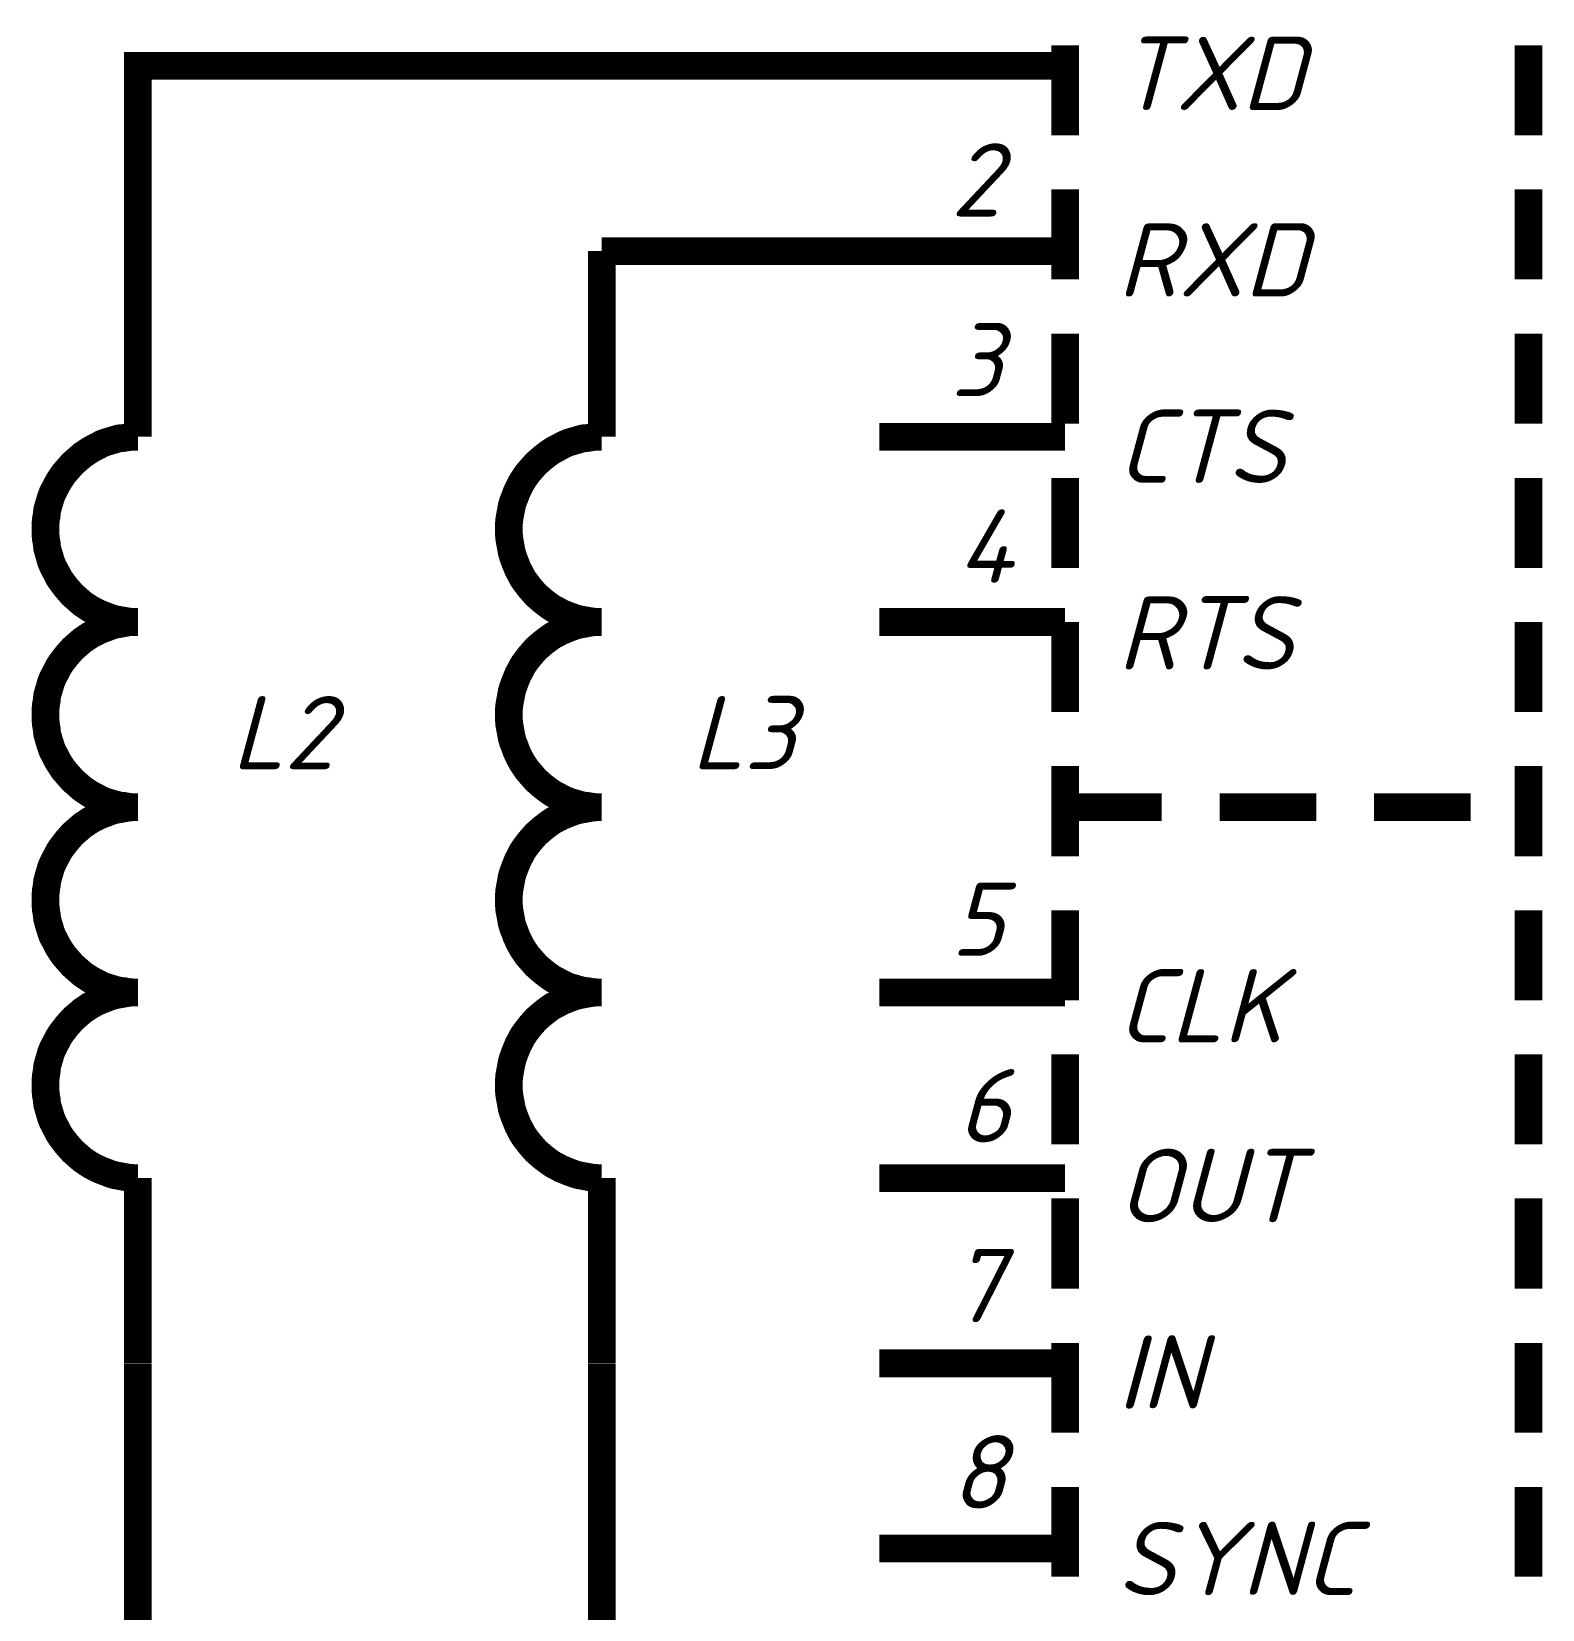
# Model space of a CAD drawing. Header units: inches. Extents: x 0 to 841, y 0 to 594.
# Drawn here: x 59.66 to 100.4, y 230.85 to 273.42 of the extents above; entities that cross this region are included whole.
import ezdxf

# ---------------------------------------------------------------- set-up
doc = ezdxf.new("R2010")
doc.units = ezdxf.units.IN
doc.layers.add('Sheet', color=255, linetype='Continuous')
doc.styles.get("Standard").update_dxf_attribs({"font": 'isocpeui.ttf'})

msp = doc.modelspace()

# ---------------------------------------------------------------- linework, layer by layer
at = {"layer": 'Sheet'}
for points in [[(87.529, 273.047, 0.749, 0.749, 0), (87.529, 270.622, 0.749, 0.749, 0)], [(100.027, 273.047, 0.749, 0.749, 0), (100.027, 270.622, 0.749, 0.749, 0)], [(82.521, 272.497, 0.749, 0.749, 0), (62.523, 272.497, 0.749, 0.749, 0), (62.523, 267.5, 0.749, 0.749, 0)], [(82.521, 272.497, 0.749, 0.749, 0), (87.529, 272.497, 0.749, 0.749, 0)], [(87.529, 272.497, 0.3, 0.3, 0), (82.521, 272.497, 0.3, 0.3, 0)], [(87.529, 269.162, 0.749, 0.749, 0), (87.529, 266.736, 0.749, 0.749, 0)], [(100.027, 269.162, 0.749, 0.749, 0), (100.027, 266.736, 0.749, 0.749, 0)], [(62.523, 262.491, 0.749, 0.749, 0), (62.523, 267.5, 0.749, 0.749, 0)], [(75.032, 262.491, 0.749, 0.749, 0), (75.032, 267.5, 0.749, 0.749, 0)], [(82.521, 267.5, 0.749, 0.749, 0), (75.032, 267.5, 0.749, 0.749, 0)], [(82.521, 267.5, 0.749, 0.749, 0), (87.529, 267.5, 0.749, 0.749, 0)], [(62.523, 262.491, 0.3, 0.3, 0), (62.523, 267.5, 0.3, 0.3, 0)], [(75.032, 262.491, 0.3, 0.3, 0), (75.032, 267.5, 0.3, 0.3, 0)], [(87.529, 267.5, 0.3, 0.3, 0), (82.521, 267.5, 0.3, 0.3, 0)], [(87.529, 265.276, 0.749, 0.749, 0), (87.529, 262.84, 0.749, 0.749, 0)], [(100.027, 265.276, 0.749, 0.749, 0), (100.027, 262.84, 0.749, 0.749, 0)], [(62.523, 262.491, 0.749, 0.749, 0), (62.399, 262.491, 0.749, 0.749, 0), (62.264, 262.48, 0.749, 0.749, 0), (62.141, 262.458, 0.749, 0.749, 0), (62.017, 262.447, 0.749, 0.749, 0), (61.894, 262.413, 0.749, 0.749, 0), (61.781, 262.379, 0.749, 0.749, 0), (61.669, 262.346, 0.749, 0.749, 0), (61.546, 262.301, 0.749, 0.749, 0), (61.445, 262.244, 0.749, 0.749, 0), (61.332, 262.188, 0.749, 0.749, 0), (61.231, 262.132, 0.749, 0.749, 0), (61.13, 262.065, 0.749, 0.749, 0), (61.029, 261.997, 0.749, 0.749, 0), (60.939, 261.919, 0.749, 0.749, 0), (60.849, 261.84, 0.749, 0.749, 0), (60.76, 261.762, 0.749, 0.749, 0), (60.681, 261.672, 0.749, 0.749, 0), (60.602, 261.582, 0.749, 0.749, 0), (60.524, 261.492, 0.749, 0.749, 0), (60.456, 261.391, 0.749, 0.749, 0), (60.389, 261.29, 0.749, 0.749, 0), (60.333, 261.189, 0.749, 0.749, 0), (60.277, 261.077, 0.749, 0.749, 0), (60.221, 260.975, 0.749, 0.749, 0), (60.176, 260.852, 0.749, 0.749, 0), (60.142, 260.74, 0.749, 0.749, 0), (60.108, 260.627, 0.749, 0.749, 0), (60.075, 260.504, 0.749, 0.749, 0), (60.063, 260.38, 0.749, 0.749, 0), (60.041, 260.257, 0.749, 0.749, 0), (60.03, 260.122, 0.749, 0.749, 0), (60.03, 259.999, 0.749, 0.749, 0)], [(75.032, 262.491, 0.749, 0.749, 0), (74.908, 262.491, 0.749, 0.749, 0), (74.773, 262.48, 0.749, 0.749, 0), (74.65, 262.458, 0.749, 0.749, 0), (74.526, 262.447, 0.749, 0.749, 0), (74.403, 262.413, 0.749, 0.749, 0), (74.29, 262.379, 0.749, 0.749, 0), (74.167, 262.346, 0.749, 0.749, 0), (74.055, 262.301, 0.749, 0.749, 0), (73.942, 262.244, 0.749, 0.749, 0), (73.841, 262.188, 0.749, 0.749, 0), (73.729, 262.132, 0.749, 0.749, 0), (73.628, 262.065, 0.749, 0.749, 0), (73.538, 261.997, 0.749, 0.749, 0), (73.437, 261.919, 0.749, 0.749, 0), (73.347, 261.84, 0.749, 0.749, 0), (73.257, 261.762, 0.749, 0.749, 0), (73.179, 261.672, 0.749, 0.749, 0), (73.1, 261.582, 0.749, 0.749, 0), (73.022, 261.492, 0.749, 0.749, 0), (72.954, 261.391, 0.749, 0.749, 0), (72.887, 261.29, 0.749, 0.749, 0), (72.831, 261.189, 0.749, 0.749, 0), (72.775, 261.077, 0.749, 0.749, 0), (72.73, 260.975, 0.749, 0.749, 0), (72.685, 260.852, 0.749, 0.749, 0), (72.64, 260.74, 0.749, 0.749, 0), (72.606, 260.627, 0.749, 0.749, 0), (72.584, 260.504, 0.749, 0.749, 0), (72.561, 260.38, 0.749, 0.749, 0), (72.539, 260.257, 0.749, 0.749, 0), (72.527, 260.122, 0.749, 0.749, 0), (72.527, 259.999, 0.749, 0.749, 0)], [(82.521, 262.491, 0.749, 0.749, 0), (87.529, 262.491, 0.749, 0.749, 0)], [(87.529, 262.491, 0.3, 0.3, 0), (82.521, 262.491, 0.3, 0.3, 0)], [(87.529, 261.38, 0.749, 0.749, 0), (87.529, 258.954, 0.749, 0.749, 0)], [(100.027, 261.38, 0.749, 0.749, 0), (100.027, 258.954, 0.749, 0.749, 0)], [(60.03, 259.999, 0.749, 0.749, 0), (60.03, 259.875, 0.749, 0.749, 0), (60.041, 259.74, 0.749, 0.749, 0), (60.063, 259.617, 0.749, 0.749, 0), (60.075, 259.493, 0.749, 0.749, 0), (60.108, 259.37, 0.749, 0.749, 0), (60.142, 259.257, 0.749, 0.749, 0), (60.176, 259.134, 0.749, 0.749, 0), (60.221, 259.022, 0.749, 0.749, 0), (60.277, 258.909, 0.749, 0.749, 0), (60.333, 258.808, 0.749, 0.749, 0), (60.389, 258.696, 0.749, 0.749, 0), (60.456, 258.595, 0.749, 0.749, 0), (60.524, 258.505, 0.749, 0.749, 0), (60.602, 258.404, 0.749, 0.749, 0), (60.681, 258.314, 0.749, 0.749, 0), (60.76, 258.224, 0.749, 0.749, 0), (60.849, 258.146, 0.749, 0.749, 0), (60.939, 258.067, 0.749, 0.749, 0), (61.029, 257.988, 0.749, 0.749, 0), (61.13, 257.921, 0.749, 0.749, 0), (61.231, 257.854, 0.749, 0.749, 0), (61.332, 257.798, 0.749, 0.749, 0), (61.445, 257.741, 0.749, 0.749, 0), (61.546, 257.696, 0.749, 0.749, 0), (61.669, 257.652, 0.749, 0.749, 0), (61.781, 257.607, 0.749, 0.749, 0), (61.894, 257.573, 0.749, 0.749, 0), (62.017, 257.55, 0.749, 0.749, 0), (62.141, 257.528, 0.749, 0.749, 0), (62.264, 257.506, 0.749, 0.749, 0), (62.399, 257.494, 0.749, 0.749, 0), (62.523, 257.494, 0.749, 0.749, 0)], [(72.527, 259.999, 0.749, 0.749, 0), (72.527, 259.875, 0.749, 0.749, 0), (72.539, 259.74, 0.749, 0.749, 0), (72.561, 259.617, 0.749, 0.749, 0), (72.584, 259.493, 0.749, 0.749, 0), (72.606, 259.37, 0.749, 0.749, 0), (72.64, 259.257, 0.749, 0.749, 0), (72.685, 259.134, 0.749, 0.749, 0), (72.73, 259.022, 0.749, 0.749, 0), (72.775, 258.909, 0.749, 0.749, 0), (72.831, 258.808, 0.749, 0.749, 0), (72.887, 258.696, 0.749, 0.749, 0), (72.954, 258.595, 0.749, 0.749, 0), (73.022, 258.505, 0.749, 0.749, 0), (73.1, 258.404, 0.749, 0.749, 0), (73.179, 258.314, 0.749, 0.749, 0), (73.257, 258.224, 0.749, 0.749, 0), (73.347, 258.146, 0.749, 0.749, 0), (73.437, 258.067, 0.749, 0.749, 0), (73.538, 257.988, 0.749, 0.749, 0), (73.628, 257.921, 0.749, 0.749, 0), (73.729, 257.854, 0.749, 0.749, 0), (73.841, 257.798, 0.749, 0.749, 0), (73.942, 257.741, 0.749, 0.749, 0), (74.055, 257.696, 0.749, 0.749, 0), (74.167, 257.652, 0.749, 0.749, 0), (74.29, 257.607, 0.749, 0.749, 0), (74.403, 257.573, 0.749, 0.749, 0), (74.526, 257.55, 0.749, 0.749, 0), (74.65, 257.528, 0.749, 0.749, 0), (74.773, 257.506, 0.749, 0.749, 0), (74.908, 257.494, 0.749, 0.749, 0), (75.032, 257.494, 0.749, 0.749, 0)], [(62.523, 257.494, 0.749, 0.749, 0), (62.399, 257.494, 0.749, 0.749, 0), (62.264, 257.483, 0.749, 0.749, 0), (62.141, 257.461, 0.749, 0.749, 0), (62.017, 257.438, 0.749, 0.749, 0), (61.894, 257.416, 0.749, 0.749, 0), (61.781, 257.382, 0.749, 0.749, 0), (61.669, 257.337, 0.749, 0.749, 0), (61.546, 257.292, 0.749, 0.749, 0), (61.445, 257.247, 0.749, 0.749, 0), (61.332, 257.191, 0.749, 0.749, 0), (61.231, 257.135, 0.749, 0.749, 0), (61.13, 257.068, 0.749, 0.749, 0), (61.029, 257, 0.749, 0.749, 0), (60.939, 256.922, 0.749, 0.749, 0), (60.849, 256.843, 0.749, 0.749, 0), (60.76, 256.764, 0.749, 0.749, 0), (60.681, 256.675, 0.749, 0.749, 0), (60.602, 256.585, 0.749, 0.749, 0), (60.524, 256.484, 0.749, 0.749, 0), (60.456, 256.394, 0.749, 0.749, 0), (60.389, 256.293, 0.749, 0.749, 0), (60.333, 256.18, 0.749, 0.749, 0), (60.277, 256.079, 0.749, 0.749, 0), (60.221, 255.967, 0.749, 0.749, 0), (60.176, 255.855, 0.749, 0.749, 0), (60.142, 255.731, 0.749, 0.749, 0), (60.108, 255.619, 0.749, 0.749, 0), (60.075, 255.495, 0.749, 0.749, 0), (60.063, 255.372, 0.749, 0.749, 0), (60.041, 255.248, 0.749, 0.749, 0), (60.03, 255.114, 0.749, 0.749, 0), (60.03, 254.99, 0.749, 0.749, 0)], [(75.032, 257.494, 0.749, 0.749, 0), (74.908, 257.494, 0.749, 0.749, 0), (74.773, 257.483, 0.749, 0.749, 0), (74.65, 257.461, 0.749, 0.749, 0), (74.526, 257.438, 0.749, 0.749, 0), (74.403, 257.416, 0.749, 0.749, 0), (74.29, 257.382, 0.749, 0.749, 0), (74.167, 257.337, 0.749, 0.749, 0), (74.055, 257.292, 0.749, 0.749, 0), (73.942, 257.247, 0.749, 0.749, 0), (73.841, 257.191, 0.749, 0.749, 0), (73.729, 257.135, 0.749, 0.749, 0), (73.628, 257.068, 0.749, 0.749, 0), (73.538, 257, 0.749, 0.749, 0), (73.437, 256.922, 0.749, 0.749, 0), (73.347, 256.843, 0.749, 0.749, 0), (73.257, 256.764, 0.749, 0.749, 0), (73.179, 256.675, 0.749, 0.749, 0), (73.1, 256.585, 0.749, 0.749, 0), (73.022, 256.484, 0.749, 0.749, 0), (72.954, 256.394, 0.749, 0.749, 0), (72.887, 256.293, 0.749, 0.749, 0), (72.831, 256.18, 0.749, 0.749, 0), (72.775, 256.079, 0.749, 0.749, 0), (72.73, 255.967, 0.749, 0.749, 0), (72.685, 255.855, 0.749, 0.749, 0), (72.64, 255.731, 0.749, 0.749, 0), (72.606, 255.619, 0.749, 0.749, 0), (72.584, 255.495, 0.749, 0.749, 0), (72.561, 255.372, 0.749, 0.749, 0), (72.539, 255.248, 0.749, 0.749, 0), (72.527, 255.114, 0.749, 0.749, 0), (72.527, 254.99, 0.749, 0.749, 0)], [(82.521, 257.494, 0.749, 0.749, 0), (87.529, 257.494, 0.749, 0.749, 0)], [(87.529, 257.494, 0.3, 0.3, 0), (82.521, 257.494, 0.3, 0.3, 0)], [(87.529, 257.494, 0.749, 0.749, 0), (87.529, 255.069, 0.749, 0.749, 0)], [(100.027, 257.494, 0.749, 0.749, 0), (100.027, 255.069, 0.749, 0.749, 0)], [(60.03, 254.99, 0.749, 0.749, 0), (60.03, 254.867, 0.749, 0.749, 0), (60.041, 254.732, 0.749, 0.749, 0), (60.063, 254.608, 0.749, 0.749, 0), (60.075, 254.485, 0.749, 0.749, 0), (60.108, 254.361, 0.749, 0.749, 0), (60.142, 254.249, 0.749, 0.749, 0), (60.176, 254.137, 0.749, 0.749, 0), (60.221, 254.013, 0.749, 0.749, 0), (60.277, 253.912, 0.749, 0.749, 0), (60.333, 253.8, 0.749, 0.749, 0), (60.389, 253.699, 0.749, 0.749, 0), (60.456, 253.598, 0.749, 0.749, 0), (60.524, 253.497, 0.749, 0.749, 0), (60.602, 253.407, 0.749, 0.749, 0), (60.681, 253.317, 0.749, 0.749, 0), (60.76, 253.227, 0.749, 0.749, 0), (60.849, 253.148, 0.749, 0.749, 0), (60.939, 253.07, 0.749, 0.749, 0), (61.029, 252.991, 0.749, 0.749, 0), (61.13, 252.924, 0.749, 0.749, 0), (61.231, 252.857, 0.749, 0.749, 0), (61.332, 252.8, 0.749, 0.749, 0), (61.445, 252.744, 0.749, 0.749, 0), (61.546, 252.688, 0.749, 0.749, 0), (61.669, 252.643, 0.749, 0.749, 0), (61.781, 252.609, 0.749, 0.749, 0), (61.894, 252.576, 0.749, 0.749, 0), (62.017, 252.542, 0.749, 0.749, 0), (62.141, 252.531, 0.749, 0.749, 0), (62.264, 252.508, 0.749, 0.749, 0), (62.399, 252.497, 0.749, 0.749, 0), (62.523, 252.497, 0.749, 0.749, 0)], [(72.527, 254.99, 0.749, 0.749, 0), (72.527, 254.867, 0.749, 0.749, 0), (72.539, 254.732, 0.749, 0.749, 0), (72.561, 254.608, 0.749, 0.749, 0), (72.584, 254.485, 0.749, 0.749, 0), (72.606, 254.361, 0.749, 0.749, 0), (72.64, 254.249, 0.749, 0.749, 0), (72.685, 254.137, 0.749, 0.749, 0), (72.73, 254.013, 0.749, 0.749, 0), (72.775, 253.912, 0.749, 0.749, 0), (72.831, 253.8, 0.749, 0.749, 0), (72.887, 253.699, 0.749, 0.749, 0), (72.954, 253.598, 0.749, 0.749, 0), (73.022, 253.497, 0.749, 0.749, 0), (73.1, 253.407, 0.749, 0.749, 0), (73.179, 253.317, 0.749, 0.749, 0), (73.257, 253.227, 0.749, 0.749, 0), (73.347, 253.148, 0.749, 0.749, 0), (73.437, 253.07, 0.749, 0.749, 0), (73.538, 252.991, 0.749, 0.749, 0), (73.628, 252.924, 0.749, 0.749, 0), (73.729, 252.857, 0.749, 0.749, 0), (73.841, 252.8, 0.749, 0.749, 0), (73.942, 252.744, 0.749, 0.749, 0), (74.055, 252.688, 0.749, 0.749, 0), (74.167, 252.643, 0.749, 0.749, 0), (74.29, 252.609, 0.749, 0.749, 0), (74.403, 252.576, 0.749, 0.749, 0), (74.526, 252.542, 0.749, 0.749, 0), (74.65, 252.531, 0.749, 0.749, 0), (74.773, 252.508, 0.749, 0.749, 0), (74.908, 252.497, 0.749, 0.749, 0), (75.032, 252.497, 0.749, 0.749, 0)], [(87.529, 253.609, 0.749, 0.749, 0), (87.529, 251.172, 0.749, 0.749, 0)], [(100.027, 253.609, 0.749, 0.749, 0), (100.027, 251.172, 0.749, 0.749, 0)], [(62.523, 252.497, 0.749, 0.749, 0), (62.399, 252.497, 0.749, 0.749, 0), (62.264, 252.486, 0.749, 0.749, 0), (62.141, 252.463, 0.749, 0.749, 0), (62.017, 252.441, 0.749, 0.749, 0), (61.894, 252.419, 0.749, 0.749, 0), (61.781, 252.385, 0.749, 0.749, 0), (61.669, 252.34, 0.749, 0.749, 0), (61.546, 252.295, 0.749, 0.749, 0), (61.445, 252.25, 0.749, 0.749, 0), (61.332, 252.194, 0.749, 0.749, 0), (61.231, 252.138, 0.749, 0.749, 0), (61.13, 252.07, 0.749, 0.749, 0), (61.029, 252.003, 0.749, 0.749, 0), (60.939, 251.924, 0.749, 0.749, 0), (60.849, 251.846, 0.749, 0.749, 0), (60.76, 251.767, 0.749, 0.749, 0), (60.681, 251.677, 0.749, 0.749, 0), (60.602, 251.588, 0.749, 0.749, 0), (60.524, 251.487, 0.749, 0.749, 0), (60.456, 251.397, 0.749, 0.749, 0), (60.389, 251.296, 0.749, 0.749, 0), (60.333, 251.183, 0.749, 0.749, 0), (60.277, 251.082, 0.749, 0.749, 0), (60.221, 250.97, 0.749, 0.749, 0), (60.176, 250.858, 0.749, 0.749, 0), (60.142, 250.734, 0.749, 0.749, 0), (60.108, 250.622, 0.749, 0.749, 0), (60.075, 250.498, 0.749, 0.749, 0), (60.063, 250.375, 0.749, 0.749, 0), (60.041, 250.251, 0.749, 0.749, 0), (60.03, 250.116, 0.749, 0.749, 0), (60.03, 249.993, 0.749, 0.749, 0)], [(75.032, 252.497, 0.749, 0.749, 0), (74.908, 252.497, 0.749, 0.749, 0), (74.773, 252.486, 0.749, 0.749, 0), (74.65, 252.463, 0.749, 0.749, 0), (74.526, 252.441, 0.749, 0.749, 0), (74.403, 252.419, 0.749, 0.749, 0), (74.29, 252.385, 0.749, 0.749, 0), (74.167, 252.34, 0.749, 0.749, 0), (74.055, 252.295, 0.749, 0.749, 0), (73.942, 252.25, 0.749, 0.749, 0), (73.841, 252.194, 0.749, 0.749, 0), (73.729, 252.138, 0.749, 0.749, 0), (73.628, 252.07, 0.749, 0.749, 0), (73.538, 252.003, 0.749, 0.749, 0), (73.437, 251.924, 0.749, 0.749, 0), (73.347, 251.846, 0.749, 0.749, 0), (73.257, 251.767, 0.749, 0.749, 0), (73.179, 251.677, 0.749, 0.749, 0), (73.1, 251.588, 0.749, 0.749, 0), (73.022, 251.487, 0.749, 0.749, 0), (72.954, 251.397, 0.749, 0.749, 0), (72.887, 251.296, 0.749, 0.749, 0), (72.831, 251.183, 0.749, 0.749, 0), (72.775, 251.082, 0.749, 0.749, 0), (72.73, 250.97, 0.749, 0.749, 0), (72.685, 250.858, 0.749, 0.749, 0), (72.64, 250.734, 0.749, 0.749, 0), (72.606, 250.622, 0.749, 0.749, 0), (72.584, 250.498, 0.749, 0.749, 0), (72.561, 250.375, 0.749, 0.749, 0), (72.539, 250.251, 0.749, 0.749, 0), (72.527, 250.116, 0.749, 0.749, 0), (72.527, 249.993, 0.749, 0.749, 0)], [(87.529, 252.497, 0.749, 0.749, 0), (90.134, 252.497, 0.749, 0.749, 0)], [(91.695, 252.497, 0.749, 0.749, 0), (94.3, 252.497, 0.749, 0.749, 0)], [(95.861, 252.497, 0.749, 0.749, 0), (98.466, 252.497, 0.749, 0.749, 0)], [(60.03, 249.993, 0.749, 0.749, 0), (60.03, 249.869, 0.749, 0.749, 0), (60.041, 249.735, 0.749, 0.749, 0), (60.063, 249.611, 0.749, 0.749, 0), (60.075, 249.488, 0.749, 0.749, 0), (60.108, 249.364, 0.749, 0.749, 0), (60.142, 249.252, 0.749, 0.749, 0), (60.176, 249.14, 0.749, 0.749, 0), (60.221, 249.016, 0.749, 0.749, 0), (60.277, 248.915, 0.749, 0.749, 0), (60.333, 248.803, 0.749, 0.749, 0), (60.389, 248.702, 0.749, 0.749, 0), (60.456, 248.6, 0.749, 0.749, 0), (60.524, 248.499, 0.749, 0.749, 0), (60.602, 248.41, 0.749, 0.749, 0), (60.681, 248.32, 0.749, 0.749, 0), (60.76, 248.23, 0.749, 0.749, 0), (60.849, 248.151, 0.749, 0.749, 0), (60.939, 248.073, 0.749, 0.749, 0), (61.029, 247.994, 0.749, 0.749, 0), (61.13, 247.927, 0.749, 0.749, 0), (61.231, 247.859, 0.749, 0.749, 0), (61.332, 247.803, 0.749, 0.749, 0), (61.445, 247.747, 0.749, 0.749, 0), (61.546, 247.691, 0.749, 0.749, 0), (61.669, 247.646, 0.749, 0.749, 0), (61.781, 247.612, 0.749, 0.749, 0), (61.894, 247.579, 0.749, 0.749, 0), (62.017, 247.545, 0.749, 0.749, 0), (62.141, 247.534, 0.749, 0.749, 0), (62.264, 247.511, 0.749, 0.749, 0), (62.399, 247.5, 0.749, 0.749, 0), (62.523, 247.5, 0.749, 0.749, 0)], [(72.527, 249.993, 0.749, 0.749, 0), (72.527, 249.869, 0.749, 0.749, 0), (72.539, 249.735, 0.749, 0.749, 0), (72.561, 249.611, 0.749, 0.749, 0), (72.584, 249.488, 0.749, 0.749, 0), (72.606, 249.364, 0.749, 0.749, 0), (72.64, 249.252, 0.749, 0.749, 0), (72.685, 249.14, 0.749, 0.749, 0), (72.73, 249.016, 0.749, 0.749, 0), (72.775, 248.915, 0.749, 0.749, 0), (72.831, 248.803, 0.749, 0.749, 0), (72.887, 248.702, 0.749, 0.749, 0), (72.954, 248.6, 0.749, 0.749, 0), (73.022, 248.499, 0.749, 0.749, 0), (73.1, 248.41, 0.749, 0.749, 0), (73.179, 248.32, 0.749, 0.749, 0), (73.257, 248.23, 0.749, 0.749, 0), (73.347, 248.151, 0.749, 0.749, 0), (73.437, 248.073, 0.749, 0.749, 0), (73.538, 247.994, 0.749, 0.749, 0), (73.628, 247.927, 0.749, 0.749, 0), (73.729, 247.859, 0.749, 0.749, 0), (73.841, 247.803, 0.749, 0.749, 0), (73.942, 247.747, 0.749, 0.749, 0), (74.055, 247.691, 0.749, 0.749, 0), (74.167, 247.646, 0.749, 0.749, 0), (74.29, 247.612, 0.749, 0.749, 0), (74.403, 247.579, 0.749, 0.749, 0), (74.526, 247.545, 0.749, 0.749, 0), (74.65, 247.534, 0.749, 0.749, 0), (74.773, 247.511, 0.749, 0.749, 0), (74.908, 247.5, 0.749, 0.749, 0), (75.032, 247.5, 0.749, 0.749, 0)], [(87.529, 249.712, 0.749, 0.749, 0), (87.529, 247.287, 0.749, 0.749, 0)], [(100.027, 249.712, 0.749, 0.749, 0), (100.027, 247.287, 0.749, 0.749, 0)], [(62.523, 247.5, 0.749, 0.749, 0), (62.399, 247.5, 0.749, 0.749, 0), (62.264, 247.489, 0.749, 0.749, 0), (62.141, 247.466, 0.749, 0.749, 0), (62.017, 247.444, 0.749, 0.749, 0), (61.894, 247.421, 0.749, 0.749, 0), (61.781, 247.388, 0.749, 0.749, 0), (61.669, 247.343, 0.749, 0.749, 0), (61.546, 247.298, 0.749, 0.749, 0), (61.445, 247.253, 0.749, 0.749, 0), (61.332, 247.197, 0.749, 0.749, 0), (61.231, 247.141, 0.749, 0.749, 0), (61.13, 247.073, 0.749, 0.749, 0), (61.029, 247.006, 0.749, 0.749, 0), (60.939, 246.927, 0.749, 0.749, 0), (60.849, 246.849, 0.749, 0.749, 0), (60.76, 246.77, 0.749, 0.749, 0), (60.681, 246.68, 0.749, 0.749, 0), (60.602, 246.59, 0.749, 0.749, 0), (60.524, 246.489, 0.749, 0.749, 0), (60.456, 246.4, 0.749, 0.749, 0), (60.389, 246.298, 0.749, 0.749, 0), (60.333, 246.186, 0.749, 0.749, 0), (60.277, 246.085, 0.749, 0.749, 0), (60.221, 245.973, 0.749, 0.749, 0), (60.176, 245.86, 0.749, 0.749, 0), (60.142, 245.737, 0.749, 0.749, 0), (60.108, 245.625, 0.749, 0.749, 0), (60.075, 245.501, 0.749, 0.749, 0), (60.063, 245.378, 0.749, 0.749, 0), (60.041, 245.254, 0.749, 0.749, 0), (60.03, 245.119, 0.749, 0.749, 0), (60.03, 244.996, 0.749, 0.749, 0)], [(75.032, 247.5, 0.749, 0.749, 0), (74.908, 247.5, 0.749, 0.749, 0), (74.773, 247.489, 0.749, 0.749, 0), (74.65, 247.466, 0.749, 0.749, 0), (74.526, 247.444, 0.749, 0.749, 0), (74.403, 247.421, 0.749, 0.749, 0), (74.29, 247.388, 0.749, 0.749, 0), (74.167, 247.343, 0.749, 0.749, 0), (74.055, 247.298, 0.749, 0.749, 0), (73.942, 247.253, 0.749, 0.749, 0), (73.841, 247.197, 0.749, 0.749, 0), (73.729, 247.141, 0.749, 0.749, 0), (73.628, 247.073, 0.749, 0.749, 0), (73.538, 247.006, 0.749, 0.749, 0), (73.437, 246.927, 0.749, 0.749, 0), (73.347, 246.849, 0.749, 0.749, 0), (73.257, 246.77, 0.749, 0.749, 0), (73.179, 246.68, 0.749, 0.749, 0), (73.1, 246.59, 0.749, 0.749, 0), (73.022, 246.489, 0.749, 0.749, 0), (72.954, 246.4, 0.749, 0.749, 0), (72.887, 246.298, 0.749, 0.749, 0), (72.831, 246.186, 0.749, 0.749, 0), (72.775, 246.085, 0.749, 0.749, 0), (72.73, 245.973, 0.749, 0.749, 0), (72.685, 245.86, 0.749, 0.749, 0), (72.64, 245.737, 0.749, 0.749, 0), (72.606, 245.625, 0.749, 0.749, 0), (72.584, 245.501, 0.749, 0.749, 0), (72.561, 245.378, 0.749, 0.749, 0), (72.539, 245.254, 0.749, 0.749, 0), (72.527, 245.119, 0.749, 0.749, 0), (72.527, 244.996, 0.749, 0.749, 0)], [(82.521, 247.5, 0.749, 0.749, 0), (87.529, 247.5, 0.749, 0.749, 0)], [(87.529, 247.5, 0.3, 0.3, 0), (82.521, 247.5, 0.3, 0.3, 0)], [(87.529, 245.827, 0.749, 0.749, 0), (87.529, 243.401, 0.749, 0.749, 0)], [(100.027, 245.827, 0.749, 0.749, 0), (100.027, 243.401, 0.749, 0.749, 0)], [(60.03, 244.996, 0.749, 0.749, 0), (60.03, 244.872, 0.749, 0.749, 0), (60.041, 244.738, 0.749, 0.749, 0), (60.063, 244.614, 0.749, 0.749, 0), (60.075, 244.49, 0.749, 0.749, 0), (60.108, 244.367, 0.749, 0.749, 0), (60.142, 244.255, 0.749, 0.749, 0), (60.176, 244.131, 0.749, 0.749, 0), (60.221, 244.019, 0.749, 0.749, 0), (60.277, 243.907, 0.749, 0.749, 0), (60.333, 243.805, 0.749, 0.749, 0), (60.389, 243.693, 0.749, 0.749, 0), (60.456, 243.592, 0.749, 0.749, 0), (60.524, 243.502, 0.749, 0.749, 0), (60.602, 243.401, 0.749, 0.749, 0), (60.681, 243.311, 0.749, 0.749, 0), (60.76, 243.222, 0.749, 0.749, 0), (60.849, 243.143, 0.749, 0.749, 0), (60.939, 243.064, 0.749, 0.749, 0), (61.029, 242.986, 0.749, 0.749, 0), (61.13, 242.918, 0.749, 0.749, 0), (61.231, 242.851, 0.749, 0.749, 0), (61.332, 242.795, 0.749, 0.749, 0), (61.445, 242.739, 0.749, 0.749, 0), (61.546, 242.694, 0.749, 0.749, 0), (61.669, 242.649, 0.749, 0.749, 0), (61.781, 242.604, 0.749, 0.749, 0), (61.894, 242.57, 0.749, 0.749, 0), (62.017, 242.548, 0.749, 0.749, 0), (62.141, 242.525, 0.749, 0.749, 0), (62.264, 242.503, 0.749, 0.749, 0), (62.399, 242.492, 0.749, 0.749, 0), (62.523, 242.492, 0.749, 0.749, 0)], [(72.527, 244.996, 0.749, 0.749, 0), (72.527, 244.872, 0.749, 0.749, 0), (72.539, 244.738, 0.749, 0.749, 0), (72.561, 244.614, 0.749, 0.749, 0), (72.584, 244.49, 0.749, 0.749, 0), (72.606, 244.367, 0.749, 0.749, 0), (72.64, 244.255, 0.749, 0.749, 0), (72.685, 244.131, 0.749, 0.749, 0), (72.73, 244.019, 0.749, 0.749, 0), (72.775, 243.907, 0.749, 0.749, 0), (72.831, 243.805, 0.749, 0.749, 0), (72.887, 243.693, 0.749, 0.749, 0), (72.954, 243.592, 0.749, 0.749, 0), (73.022, 243.502, 0.749, 0.749, 0), (73.1, 243.401, 0.749, 0.749, 0), (73.179, 243.311, 0.749, 0.749, 0), (73.257, 243.222, 0.749, 0.749, 0), (73.347, 243.143, 0.749, 0.749, 0), (73.437, 243.064, 0.749, 0.749, 0), (73.538, 242.986, 0.749, 0.749, 0), (73.628, 242.918, 0.749, 0.749, 0), (73.729, 242.851, 0.749, 0.749, 0), (73.841, 242.795, 0.749, 0.749, 0), (73.942, 242.739, 0.749, 0.749, 0), (74.055, 242.694, 0.749, 0.749, 0), (74.167, 242.649, 0.749, 0.749, 0), (74.29, 242.604, 0.749, 0.749, 0), (74.403, 242.57, 0.749, 0.749, 0), (74.526, 242.548, 0.749, 0.749, 0), (74.65, 242.525, 0.749, 0.749, 0), (74.773, 242.503, 0.749, 0.749, 0), (74.908, 242.492, 0.749, 0.749, 0), (75.032, 242.492, 0.749, 0.749, 0)], [(62.523, 237.494, 0.749, 0.749, 0), (62.523, 242.492, 0.749, 0.749, 0)], [(62.523, 242.492, 0.3, 0.3, 0), (62.523, 237.494, 0.3, 0.3, 0)], [(75.032, 237.494, 0.749, 0.749, 0), (75.032, 242.492, 0.749, 0.749, 0)], [(75.032, 242.492, 0.3, 0.3, 0), (75.032, 237.494, 0.3, 0.3, 0)], [(82.521, 242.492, 0.749, 0.749, 0), (87.529, 242.492, 0.749, 0.749, 0)], [(87.529, 242.492, 0.3, 0.3, 0), (82.521, 242.492, 0.3, 0.3, 0)], [(87.529, 241.941, 0.749, 0.749, 0), (87.529, 239.505, 0.749, 0.749, 0)], [(100.027, 241.941, 0.749, 0.749, 0), (100.027, 239.505, 0.749, 0.749, 0)], [(87.529, 238.045, 0.749, 0.749, 0), (87.529, 235.619, 0.749, 0.749, 0)], [(100.027, 238.045, 0.749, 0.749, 0), (100.027, 235.619, 0.749, 0.749, 0)], [(62.523, 237.483, 0.749, 0.749, 0), (62.523, 227.489, 0.749, 0.749, 0), (62.523, 214.979, 0.749, 0.749, 0)], [(75.032, 237.483, 0.749, 0.749, 0), (75.032, 222.48, 0.749, 0.749, 0), (75.032, 214.979, 0.749, 0.749, 0)], [(82.521, 237.494, 0.749, 0.749, 0), (87.529, 237.494, 0.749, 0.749, 0)], [(87.529, 237.494, 0.3, 0.3, 0), (82.521, 237.494, 0.3, 0.3, 0)], [(87.529, 234.159, 0.749, 0.749, 0), (87.529, 231.734, 0.749, 0.749, 0)], [(100.027, 234.159, 0.749, 0.749, 0), (100.027, 231.734, 0.749, 0.749, 0)], [(82.521, 232.497, 0.749, 0.749, 0), (87.529, 232.497, 0.749, 0.749, 0)], [(87.529, 232.497, 0.3, 0.3, 0), (82.521, 232.497, 0.3, 0.3, 0)]]:
    msp.add_lwpolyline(points, format="xyseb", dxfattribs=at)

# ---------------------------------------------------------------- texts
for s, height, p in [('TXD', 1.9764, (88.933, 271.307)), ('2', 1.976, (84.441, 268.432)), ('RXD', 1.9764, (88.933, 266.276)), ('3', 1.976, (84.441, 263.581)), ('CTS', 1.9764, (88.933, 261.245)), ('4', 1.976, (84.621, 258.55)), ('RTS', 1.9764, (88.933, 256.214)), ('L2', 1.9764, (65.038, 253.519)), ('L3', 1.9764, (77.435, 253.519)), ('5', 1.976, (84.441, 248.488)), ('CLK', 1.9764, (88.933, 246.152)), ('6', 1.976, (84.621, 243.457)), ('OUT', 1.9764, (88.933, 241.301)), ('7', 1.976, (84.441, 238.606)), ('IN', 1.9764, (88.933, 236.27)), ('8', 1.976, (84.441, 233.575)), ('SYNC', 1.9764, (88.933, 231.24))]:
    msp.add_text(s, height=height, dxfattribs=at).set_placement(p)

doc.saveas('drawing.dxf')
